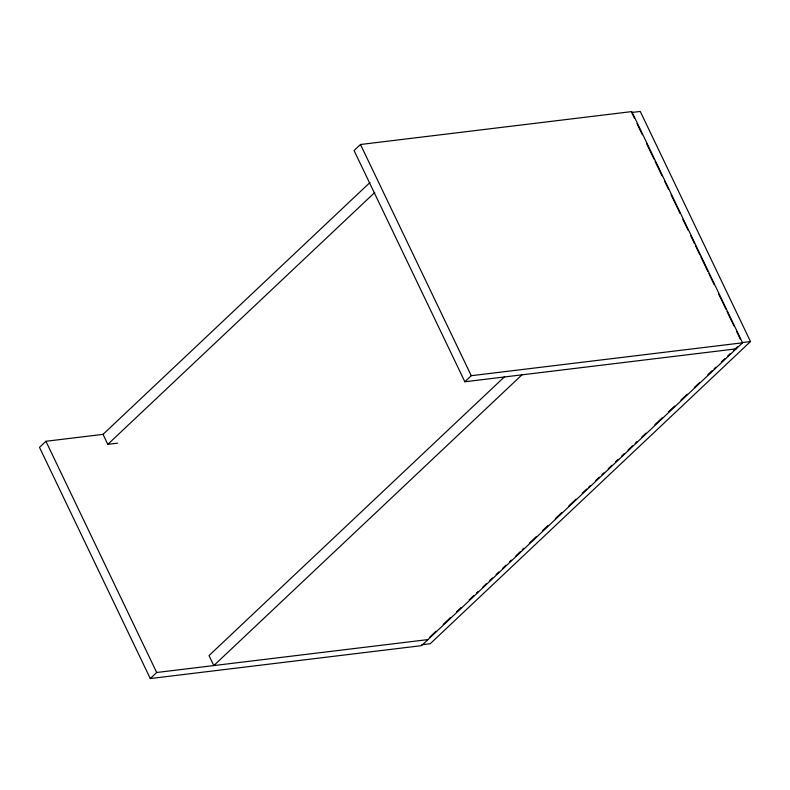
<?xml version="1.0" encoding="UTF-8"?>
<svg xmlns="http://www.w3.org/2000/svg" width="790" height="790" viewBox="0 0 790 790"><rect width="100%" height="100%" fill="white"/><g stroke="black" fill="none" stroke-linecap="round" stroke-linejoin="round"><path stroke-width="1.19" d="M103.352 434.322L45.919 441.284L39.5 447.347L150.278 678.551L421.574 645.647L742.551 342.801L631.783 111.588L360.487 144.501L354.068 150.554L464.846 381.768L736.132 348.864M369.977 182.5L103.036 434.362L107.815 444.345L117.611 443.16M107.815 444.345L374.756 192.493M150.278 678.551L156.697 672.497L427.992 639.594M464.846 381.768L471.265 375.704L742.551 342.801M504.632 376.682L209.024 655.582L213.814 665.575L521.953 374.835M429.73 637.145L436.011 631.22M443.19 624.446L450.369 617.671M456.65 611.746L461.133 607.52M469.211 599.896L473.694 595.67M476.39 593.132L478.177 591.433M482.66 587.207L486.255 583.82M489.84 580.433L492.535 577.895M496.12 574.508L498.816 571.97M502.401 568.583L505.995 565.196M509.58 561.808L511.377 560.12M515.86 555.884L520.343 551.657M522.141 549.958L523.928 548.27M529.32 543.184L536.489 536.42M542.769 530.495L548.151 525.409M555.331 518.645L561.611 512.72M568.79 505.946L575.969 499.171M582.25 493.246L586.733 489.02M588.52 487.321L590.318 485.633M595.7 480.557L599.294 477.17M601.98 474.632L603.777 472.934M608.261 468.707L611.855 465.32M615.44 461.933L618.126 459.395M621.72 456.008L624.406 453.47M628.001 450.083L632.484 445.846M635.18 443.309L636.967 441.62M641.46 437.384L645.944 433.157M654.91 424.684L662.089 417.92M668.37 411.995L674.65 406.07M680.931 400.145L687.211 394.22M694.39 387.446L699.772 382.37M707.84 374.746L712.323 370.52M714.12 368.821L715.918 367.133M721.3 362.047L724.884 358.67M727.58 356.122L730.266 353.584M733.861 350.197L737.445 346.82M634.35 118.046L631.684 112.486L640.256 111.449L750.5 341.547L430.224 643.722L421.663 644.759M741.929 342.584L750.5 341.547M637.017 123.596L642.339 134.715M646.595 143.612L654.061 159.175M655.117 161.397L662.05 175.844M664.706 181.404L668.439 189.185M671.095 194.745L680.15 213.636M682.817 219.195L688.139 230.315M690.806 235.874L694.529 243.656M695.595 245.878L699.861 254.765M700.928 256.987L707.85 271.444M708.916 273.666L714.239 284.785M718.495 293.673L725.951 309.236M727.017 311.457L733.94 325.915M736.606 331.464L740.339 339.246M360.487 144.501L471.265 375.704M45.919 441.284L156.697 672.497"/></g></svg>
